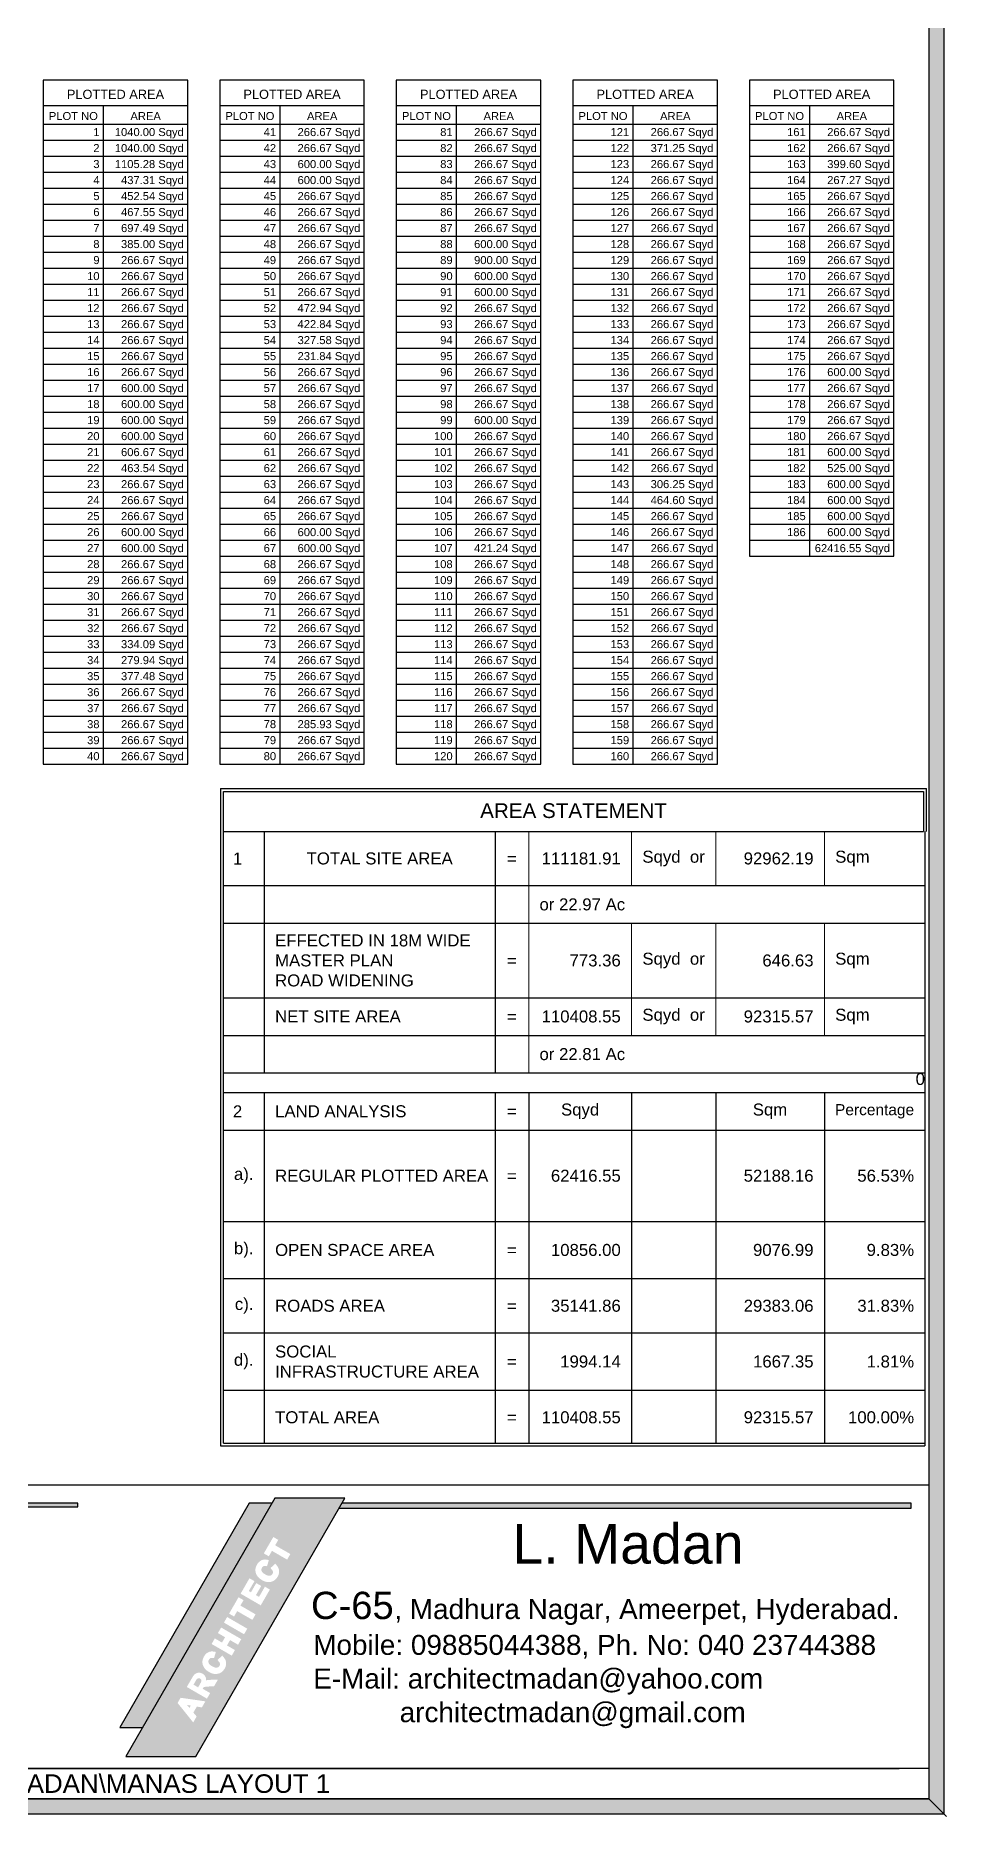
# Model space of a CAD drawing. Header units: inches. Extents: x 58735 to 82582, y -17057 to 2765.
# Drawn here: x 76887 to 82582, y -17057 to -5929 of the extents above; entities that cross this region are included whole.
import ezdxf

# ---------------------------------------------------------------- set-up
doc = ezdxf.new("R2010")
doc.units = ezdxf.units.IN
doc.header["$LTSCALE"] = 15
for name, color, linetype in [('A-Anno-Legn', 171, 'Continuous'), ('table', 7, 'Continuous'), ('Title', 252, 'Continuous')]:
    doc.layers.add(name, color=color, linetype=linetype)
doc.styles.add('Arial', font='arial.ttf')
doc.styles.get("Standard").update_dxf_attribs({"font": 'arial.ttf'})

msp = doc.modelspace()

# ---------------------------------------------------------------- hatches: boundary and pattern name
at = {"layer": 'Title'}
h = msp.add_hatch(color=254, dxfattribs=at)
h.dxf.hatch_style = 1
h.paths.add_polyline_path([(82567.72, -409.87), (82473.93, -316.12), (82470.96, -16946.15), (82567.72, -17042.93)])
h = msp.add_hatch(color=256, dxfattribs=at)
h.dxf.hatch_style = 1
h.paths.add_polyline_path([(77150.7, -15100.44), (75123.88, -15100.44), (75111.2, -15122.26), (77150.7, -15122.26)])
h = msp.add_hatch(color=254, dxfattribs=at)
h.dxf.hatch_style = 1
h.paths.add_polyline_path([(78364.66, -15100.44), (78222.11, -15100.44), (77413.03, -16501.81), (77555.58, -16501.81)])
h = msp.add_hatch(color=251, dxfattribs=at)
h.dxf.hatch_style = 1
h.paths.add_polyline_path([(78820.63, -15068.29), (78383.22, -15068.29), (77450.67, -16683.52), (77888.07, -16683.52)])
h.paths.add_polyline_path([(78404.36, -15328.83), (78384.88, -15362.78), (78479.85, -15417.37), (78459.69, -15452.23), (78364.76, -15397.38), (78345.28, -15431.33), (78314, -15413.45), (78373.44, -15310.91)], flags=16)
h.paths.add_polyline_path([(78385.76, -15477.79), (78399.67, -15494.3), (78406.2, -15506.74), (78409.7, -15519.47), (78409.7, -15533.19), (78406.28, -15546.85), (78400.44, -15559.75), (78391.86, -15571.4), (78381.93, -15580.71), (78370.07, -15587.58), (78358.75, -15591.35), (78346.01, -15592.9), (78332.72, -15591.98), (78319.33, -15588.32), (78305.95, -15582.38), (78302.7, -15580.43), (78290.16, -15572.26), (78279.88, -15562.89), (78271.61, -15552.48), (78265.78, -15541.12), (78264.1, -15536.08), (78261.34, -15522.88), (78261.96, -15509.37), (78265.35, -15495.84), (78271.16, -15483.29), (78279.73, -15471.05), (78290.07, -15461.65), (78301.78, -15455.18), (78307.39, -15453.07), (78320.64, -15451.18), (78335.48, -15452.73), (78345.37, -15455.69), (78334.03, -15493.37), (78317.06, -15491.86), (78313.21, -15492.74), (78305.07, -15498.24), (78302.35, -15502.32), (78298.71, -15512.11), (78299.62, -15521.91), (78299.78, -15522.49), (78303.92, -15529.85), (78311.95, -15537.63), (78321.66, -15544.02), (78334.64, -15550.51), (78344.99, -15553.4), (78352.26, -15553.18), (78361.21, -15549.69), (78368.27, -15542.4), (78368.31, -15542.34), (78371.55, -15532.37), (78371.18, -15527.57), (78367.57, -15518.98), (78355.6, -15505.02)], flags=16)
h.paths.add_polyline_path([(78320.8, -15621.38), (78351.74, -15639.32), (78294.85, -15737.93), (78168.95, -15665.16), (78224.43, -15568.79), (78255.71, -15586.66), (78220.04, -15648.25), (78233.66, -15656.18), (78266.79, -15598.83), (78297.73, -15616.77), (78264.61, -15674.09), (78284.02, -15685.18)], flags=16)
h.paths.add_polyline_path([(78187.18, -15705.27), (78167.67, -15739.28), (78262.34, -15794.13), (78242.53, -15828.7), (78147.55, -15774.11), (78128.07, -15807.79), (78096.81, -15789.93), (78155.93, -15687.41)], flags=16)
h.paths.add_polyline_path([(78210.58, -15883.8), (78190.42, -15918.65), (78064.52, -15845.87), (78084.67, -15811.02)], flags=16)
h.paths.add_polyline_path([(78172.98, -15949.24), (78152.82, -15984.1), (78102.97, -15955.13), (78083.6, -15988.52), (78133.38, -16017.44), (78113.62, -16052.34), (77987.72, -15979.56), (78007.48, -15944.67), (78052.62, -15970.58), (78071.78, -15937.21), (78026.93, -15911.31), (78047.08, -15876.46)], flags=16)
h.paths.add_polyline_path([(78054.43, -16051.87), (78068.3, -16068.77), (78074.83, -16080.9), (78078.33, -16093.95), (78078.33, -16107.65), (78074.89, -16121.4), (78068.79, -16133.92), (78060.57, -16145.79), (78050.56, -16155.17), (78038.64, -16162.08), (78027.38, -16165.52), (78014.65, -16167.38), (78001.35, -16166.14), (77987.97, -16162.8), (77974.77, -16156.63), (77971.51, -16155), (77958.76, -16146.41), (77948.52, -16137.07), (77940.25, -16126.65), (77934.45, -16115.36), (77932.75, -16110.6), (77929.97, -16097.34), (77930.6, -16083.53), (77933.98, -16070.31), (77939.79, -16057.46), (77948.37, -16045.52), (77958.66, -16035.85), (77970.58, -16029.26), (77976.21, -16027.5), (77989.28, -16025.64), (78003.79, -16027.15), (78014.18, -16029.23), (78002.64, -16067.95), (77985.77, -16066.08), (77981.97, -16067.11), (77973.64, -16072.74), (77970.95, -16076.57), (77967.34, -16086.29), (77968.24, -16096.23), (77968.36, -16096.58), (77972.56, -16104.29), (77980.58, -16111.82), (77990.3, -16118.47), (78003.22, -16124.67), (78013.73, -16127.6), (78020.99, -16127.6), (78029.79, -16124.17), (78036.88, -16116.63), (78036.95, -16116.52), (78040.19, -16106.55), (78039.82, -16101.75), (78036.22, -16093.2), (78024.2, -16079.58)], flags=16)
h.paths.add_polyline_path([(78027.39, -16201.78), (78003.19, -16243.1), (77965.42, -16245.56), (77949.53, -16246.93), (77942.96, -16247.87), (77936.8, -16250.85), (77931.03, -16258.76), (77978.63, -16286.16), (77958.47, -16321.02), (77832.58, -16248.25), (77863.86, -16193.83), (77872.5, -16180), (77880.23, -16170.49), (77884.04, -16166.68), (77897.01, -16160.19), (77906.53, -16158.43), (77921.16, -16160.38), (77931.16, -16165.05), (77943.11, -16174.41), (77949.99, -16186.3), (77951.16, -16188.65), (77952.82, -16202.22), (77951.94, -16207.3), (77957.36, -16205.7), (77968.44, -16204.2), (77984.21, -16203.34), (77984.83, -16203.34)], flags=16)
h.paths.add_polyline_path([(77915.34, -16195.36), (77922.58, -16202.6), (77923.69, -16212.07), (77920.91, -16219.03), (77913.11, -16233.51), (77903.37, -16250.5), (77874.41, -16233.79), (77884.71, -16215.97), (77889.44, -16207.61), (77894.73, -16199.26), (77904.2, -16193.13)], flags=0)
h.paths.add_polyline_path([(77948.77, -16337.95), (77926.96, -16375.7), (77895.21, -16370.69), (77873.48, -16408.19), (77894.09, -16432.42), (77872.53, -16469.62), (77774.88, -16348.02), (77793.71, -16315.53)], flags=16)
h.paths.add_polyline_path([(77857.3, -16364.44), (77849.12, -16378.76), (77833.79, -16360.48)], flags=0)
h = msp.add_hatch(color=256, dxfattribs=at)
h.dxf.hatch_style = 1
h.paths.add_polyline_path([(82365.05, -15100.44), (78802.06, -15100.44), (78784.57, -15130.74), (82365.05, -15130.74)])
h = msp.add_hatch(color=251, dxfattribs=at)
h.dxf.hatch_style = 1
h.paths.add_polyline_path([(77923.69, -16212.07), (77922.58, -16202.6), (77915.34, -16195.36), (77904.2, -16193.13), (77894.73, -16199.26), (77889.44, -16207.61), (77884.71, -16215.97), (77874.41, -16233.79), (77903.37, -16250.5), (77913.11, -16233.51), (77920.91, -16219.03)])
h.paths.add_polyline_path([(77857.3, -16364.44), (77833.79, -16360.48), (77849.12, -16378.76)])
h = msp.add_hatch(color=254, dxfattribs=at)
h.dxf.hatch_style = 1
h.paths.add_polyline_path([(82470.96, -16946.15), (82567.72, -17042.93), (58832.01, -17042.93), (58735.23, -16946.15)])

# ---------------------------------------------------------------- linework, layer by layer
for p, q in [((82473.93, 2764.81), (82470.96, -16946.15)), ((82567.72, -17042.93), (82567.72, 2671.06)), ((58735.23, -16946.15), (82470.96, -16946.15)), ((82470.96, -16946.15), (82567.72, -17042.93)), ((82470.96, -16946.15), (82567.72, -17042.93)), ((82567.72, -17042.93), (58832.01, -17042.93))]:
    msp.add_line(p, q)
at = {"color": 7}
msp.add_line((82581.58, -17056.79), (82567.72, -17042.93), dxfattribs=at)
at = {"layer": 'A-Anno-Legn', "color": 171, "linetype": 'Continuous', "lineweight": -3}
for p, q in [((76934.66, -6207.62), (76934.66, -10481.43)), ((77838.44, -6207.62), (76934.66, -6207.62)), ((77838.44, -10481.43), (77838.44, -6207.62)), ((78038.44, -6207.62), (78038.44, -10481.43)), ((78942.21, -6207.62), (78038.44, -6207.62)), ((78942.21, -10481.43), (78942.21, -6207.62)), ((79142.21, -6207.62), (79142.21, -10481.43)), ((80045.98, -6207.62), (79142.21, -6207.62)), ((80045.98, -10481.43), (80045.98, -6207.62)), ((80245.98, -6207.62), (80245.98, -10481.43)), ((81149.76, -6207.62), (80245.98, -6207.62)), ((81149.76, -10481.43), (81149.76, -6207.62)), ((81349.76, -6207.62), (81349.76, -9181.43)), ((82253.53, -6207.62), (81349.76, -6207.62)), ((82253.53, -9181.43), (82253.53, -6207.62)), ((76934.66, -6364.76), (77838.44, -6364.76)), ((77311.92, -10481.43), (77311.92, -6364.76)), ((78038.44, -6364.76), (78942.21, -6364.76)), ((78415.69, -10481.43), (78415.69, -6364.76)), ((79142.21, -6364.76), (80045.98, -6364.76)), ((79519.47, -10481.43), (79519.47, -6364.76)), ((80245.98, -6364.76), (81149.76, -6364.76)), ((80623.24, -10481.43), (80623.24, -6364.76)), ((81349.76, -6364.76), (82253.53, -6364.76)), ((81727.02, -9181.43), (81727.02, -6364.76)), ((76934.66, -6481.43), (77838.44, -6481.43)), ((78038.44, -6481.43), (78942.21, -6481.43)), ((79142.21, -6481.43), (80045.98, -6481.43)), ((80245.98, -6481.43), (81149.76, -6481.43)), ((81349.76, -6481.43), (82253.53, -6481.43)), ((76934.66, -6581.43), (77838.44, -6581.43)), ((78038.44, -6581.43), (78942.21, -6581.43)), ((79142.21, -6581.43), (80045.98, -6581.43)), ((80245.98, -6581.43), (81149.76, -6581.43)), ((81349.76, -6581.43), (82253.53, -6581.43)), ((76934.66, -6681.43), (77838.44, -6681.43)), ((76934.66, -6781.43), (77838.44, -6781.43)), ((78038.44, -6681.43), (78942.21, -6681.43)), ((78038.44, -6781.43), (78942.21, -6781.43)), ((79142.21, -6681.43), (80045.98, -6681.43)), ((79142.21, -6781.43), (80045.98, -6781.43)), ((80245.98, -6681.43), (81149.76, -6681.43)), ((80245.98, -6781.43), (81149.76, -6781.43)), ((81349.76, -6681.43), (82253.53, -6681.43)), ((81349.76, -6781.43), (82253.53, -6781.43)), ((76934.66, -6881.43), (77838.44, -6881.43)), ((78038.44, -6881.43), (78942.21, -6881.43)), ((79142.21, -6881.43), (80045.98, -6881.43)), ((80245.98, -6881.43), (81149.76, -6881.43)), ((81349.76, -6881.43), (82253.53, -6881.43)), ((76934.66, -6981.43), (77838.44, -6981.43)), ((78038.44, -6981.43), (78942.21, -6981.43)), ((79142.21, -6981.43), (80045.98, -6981.43)), ((80245.98, -6981.43), (81149.76, -6981.43)), ((81349.76, -6981.43), (82253.53, -6981.43)), ((76934.66, -7081.43), (77838.44, -7081.43)), ((78038.44, -7081.43), (78942.21, -7081.43)), ((79142.21, -7081.43), (80045.98, -7081.43)), ((80245.98, -7081.43), (81149.76, -7081.43)), ((81349.76, -7081.43), (82253.53, -7081.43)), ((76934.66, -7181.43), (77838.44, -7181.43)), ((78038.44, -7181.43), (78942.21, -7181.43)), ((79142.21, -7181.43), (80045.98, -7181.43)), ((80245.98, -7181.43), (81149.76, -7181.43)), ((81349.76, -7181.43), (82253.53, -7181.43)), ((76934.66, -7281.43), (77838.44, -7281.43)), ((78038.44, -7281.43), (78942.21, -7281.43)), ((79142.21, -7281.43), (80045.98, -7281.43)), ((80245.98, -7281.43), (81149.76, -7281.43)), ((81349.76, -7281.43), (82253.53, -7281.43)), ((76934.66, -7381.43), (77838.44, -7381.43)), ((78038.44, -7381.43), (78942.21, -7381.43)), ((79142.21, -7381.43), (80045.98, -7381.43)), ((80245.98, -7381.43), (81149.76, -7381.43)), ((81349.76, -7381.43), (82253.53, -7381.43)), ((76934.66, -7481.43), (77838.44, -7481.43)), ((78038.44, -7481.43), (78942.21, -7481.43)), ((79142.21, -7481.43), (80045.98, -7481.43)), ((80245.98, -7481.43), (81149.76, -7481.43)), ((81349.76, -7481.43), (82253.53, -7481.43)), ((76934.66, -7581.43), (77838.44, -7581.43)), ((78038.44, -7581.43), (78942.21, -7581.43)), ((79142.21, -7581.43), (80045.98, -7581.43)), ((80245.98, -7581.43), (81149.76, -7581.43)), ((81349.76, -7581.43), (82253.53, -7581.43)), ((76934.66, -7681.43), (77838.44, -7681.43)), ((76934.66, -7781.43), (77838.44, -7781.43)), ((78038.44, -7681.43), (78942.21, -7681.43)), ((78038.44, -7781.43), (78942.21, -7781.43)), ((79142.21, -7681.43), (80045.98, -7681.43)), ((79142.21, -7781.43), (80045.98, -7781.43)), ((80245.98, -7681.43), (81149.76, -7681.43)), ((80245.98, -7781.43), (81149.76, -7781.43)), ((81349.76, -7681.43), (82253.53, -7681.43)), ((81349.76, -7781.43), (82253.53, -7781.43)), ((76934.66, -7881.43), (77838.44, -7881.43)), ((78038.44, -7881.43), (78942.21, -7881.43)), ((79142.21, -7881.43), (80045.98, -7881.43)), ((80245.98, -7881.43), (81149.76, -7881.43)), ((81349.76, -7881.43), (82253.53, -7881.43)), ((76934.66, -7981.43), (77838.44, -7981.43)), ((78038.44, -7981.43), (78942.21, -7981.43)), ((79142.21, -7981.43), (80045.98, -7981.43)), ((80245.98, -7981.43), (81149.76, -7981.43)), ((81349.76, -7981.43), (82253.53, -7981.43)), ((76934.66, -8081.43), (77838.44, -8081.43)), ((78038.44, -8081.43), (78942.21, -8081.43)), ((79142.21, -8081.43), (80045.98, -8081.43)), ((80245.98, -8081.43), (81149.76, -8081.43)), ((81349.76, -8081.43), (82253.53, -8081.43)), ((76934.66, -8181.43), (77838.44, -8181.43)), ((78038.44, -8181.43), (78942.21, -8181.43)), ((79142.21, -8181.43), (80045.98, -8181.43)), ((80245.98, -8181.43), (81149.76, -8181.43)), ((81349.76, -8181.43), (82253.53, -8181.43)), ((76934.66, -8281.43), (77838.44, -8281.43)), ((78038.44, -8281.43), (78942.21, -8281.43)), ((79142.21, -8281.43), (80045.98, -8281.43)), ((80245.98, -8281.43), (81149.76, -8281.43)), ((81349.76, -8281.43), (82253.53, -8281.43)), ((76934.66, -8381.43), (77838.44, -8381.43)), ((78038.44, -8381.43), (78942.21, -8381.43)), ((79142.21, -8381.43), (80045.98, -8381.43)), ((80245.98, -8381.43), (81149.76, -8381.43)), ((81349.76, -8381.43), (82253.53, -8381.43)), ((76934.66, -8481.43), (77838.44, -8481.43)), ((78038.44, -8481.43), (78942.21, -8481.43)), ((79142.21, -8481.43), (80045.98, -8481.43)), ((80245.98, -8481.43), (81149.76, -8481.43)), ((81349.76, -8481.43), (82253.53, -8481.43)), ((76934.66, -8581.43), (77838.44, -8581.43)), ((78038.44, -8581.43), (78942.21, -8581.43)), ((79142.21, -8581.43), (80045.98, -8581.43)), ((80245.98, -8581.43), (81149.76, -8581.43)), ((81349.76, -8581.43), (82253.53, -8581.43)), ((76934.66, -8681.43), (77838.44, -8681.43)), ((76934.66, -8781.43), (77838.44, -8781.43)), ((78038.44, -8681.43), (78942.21, -8681.43)), ((78038.44, -8781.43), (78942.21, -8781.43)), ((79142.21, -8681.43), (80045.98, -8681.43)), ((79142.21, -8781.43), (80045.98, -8781.43)), ((80245.98, -8681.43), (81149.76, -8681.43)), ((80245.98, -8781.43), (81149.76, -8781.43)), ((81349.76, -8681.43), (82253.53, -8681.43)), ((81349.76, -8781.43), (82253.53, -8781.43)), ((76934.66, -8881.43), (77838.44, -8881.43)), ((78038.44, -8881.43), (78942.21, -8881.43)), ((79142.21, -8881.43), (80045.98, -8881.43)), ((80245.98, -8881.43), (81149.76, -8881.43)), ((81349.76, -8881.43), (82253.53, -8881.43)), ((76934.66, -8981.43), (77838.44, -8981.43)), ((78038.44, -8981.43), (78942.21, -8981.43)), ((79142.21, -8981.43), (80045.98, -8981.43)), ((80245.98, -8981.43), (81149.76, -8981.43)), ((81349.76, -8981.43), (82253.53, -8981.43)), ((76934.66, -9081.43), (77838.44, -9081.43)), ((78038.44, -9081.43), (78942.21, -9081.43)), ((79142.21, -9081.43), (80045.98, -9081.43)), ((80245.98, -9081.43), (81149.76, -9081.43)), ((81349.76, -9081.43), (82253.53, -9081.43)), ((76934.66, -9181.43), (77838.44, -9181.43)), ((78038.44, -9181.43), (78942.21, -9181.43)), ((79142.21, -9181.43), (80045.98, -9181.43)), ((80245.98, -9181.43), (81149.76, -9181.43)), ((81349.76, -9181.43), (82253.53, -9181.43)), ((76934.66, -9281.43), (77838.44, -9281.43)), ((78038.44, -9281.43), (78942.21, -9281.43)), ((79142.21, -9281.43), (80045.98, -9281.43)), ((80245.98, -9281.43), (81149.76, -9281.43)), ((76934.66, -9381.43), (77838.44, -9381.43)), ((78038.44, -9381.43), (78942.21, -9381.43)), ((79142.21, -9381.43), (80045.98, -9381.43)), ((80245.98, -9381.43), (81149.76, -9381.43)), ((76934.66, -9481.43), (77838.44, -9481.43)), ((78038.44, -9481.43), (78942.21, -9481.43)), ((79142.21, -9481.43), (80045.98, -9481.43)), ((80245.98, -9481.43), (81149.76, -9481.43)), ((76934.66, -9581.43), (77838.44, -9581.43)), ((76934.66, -9681.43), (77838.44, -9681.43)), ((78038.44, -9581.43), (78942.21, -9581.43)), ((78038.44, -9681.43), (78942.21, -9681.43)), ((79142.21, -9581.43), (80045.98, -9581.43)), ((79142.21, -9681.43), (80045.98, -9681.43)), ((80245.98, -9581.43), (81149.76, -9581.43)), ((80245.98, -9681.43), (81149.76, -9681.43)), ((76934.66, -9781.43), (77838.44, -9781.43)), ((78038.44, -9781.43), (78942.21, -9781.43)), ((79142.21, -9781.43), (80045.98, -9781.43)), ((80245.98, -9781.43), (81149.76, -9781.43)), ((76934.66, -9881.43), (77838.44, -9881.43)), ((78038.44, -9881.43), (78942.21, -9881.43)), ((79142.21, -9881.43), (80045.98, -9881.43)), ((80245.98, -9881.43), (81149.76, -9881.43)), ((76934.66, -9981.43), (77838.44, -9981.43)), ((78038.44, -9981.43), (78942.21, -9981.43)), ((79142.21, -9981.43), (80045.98, -9981.43)), ((80245.98, -9981.43), (81149.76, -9981.43)), ((76934.66, -10081.43), (77838.44, -10081.43)), ((78038.44, -10081.43), (78942.21, -10081.43)), ((79142.21, -10081.43), (80045.98, -10081.43)), ((80245.98, -10081.43), (81149.76, -10081.43)), ((76934.66, -10181.43), (77838.44, -10181.43)), ((78038.44, -10181.43), (78942.21, -10181.43)), ((79142.21, -10181.43), (80045.98, -10181.43)), ((80245.98, -10181.43), (81149.76, -10181.43)), ((76934.66, -10281.43), (77838.44, -10281.43)), ((78038.44, -10281.43), (78942.21, -10281.43)), ((79142.21, -10281.43), (80045.98, -10281.43)), ((80245.98, -10281.43), (81149.76, -10281.43)), ((76934.66, -10381.43), (77838.44, -10381.43)), ((78038.44, -10381.43), (78942.21, -10381.43)), ((79142.21, -10381.43), (80045.98, -10381.43)), ((80245.98, -10381.43), (81149.76, -10381.43)), ((76934.66, -10481.43), (77838.44, -10481.43)), ((78038.44, -10481.43), (78942.21, -10481.43)), ((79142.21, -10481.43), (80045.98, -10481.43)), ((80245.98, -10481.43), (81149.76, -10481.43))]:
    msp.add_line(p, q, dxfattribs=at)
at = {"layer": 'table', "lineweight": 30}
for p, q in [((78044.12, -10634.29), (82456.43, -10634.29)), ((78044.12, -10634.29), (78044.12, -14742.02)), ((78062.12, -10652.29), (82438.43, -10652.29)), ((78062.12, -10901.52), (78062.12, -10652.29)), ((82438.43, -10652.29), (82438.43, -10901.52)), ((82456.43, -10901.52), (82456.43, -10634.29)), ((78062.12, -11240.51), (78062.12, -10901.52)), ((78062.12, -11475.66), (78062.12, -11240.51)), ((78062.12, -11940.96), (78062.12, -11475.66)), ((78062.12, -12176.11), (78062.12, -11940.96)), ((78062.12, -12411.27), (78062.12, -12176.11)), ((78062.12, -12533.36), (78062.12, -12411.27)), ((78062.12, -12768.51), (78062.12, -12533.36)), ((78062.12, -13338.76), (78062.12, -12768.51)), ((78062.12, -13696.4), (78062.12, -13338.76)), ((78062.12, -14035.89), (78062.12, -13696.4)), ((78062.12, -14393.52), (78062.12, -14035.89)), ((78062.12, -14724.02), (78062.12, -14393.52)), ((78044.12, -14742.02), (82447.43, -14742.02)), ((78062.12, -14724.02), (82447.43, -14724.02))]:
    msp.add_line(p, q, dxfattribs=at)
at = {"layer": 'table'}
for p, q in [((78062.12, -10901.52), (82438.43, -10901.52)), ((78316.87, -10901.52), (78316.87, -12411.27)), ((79759.7, -10901.52), (79759.7, -12411.27)), ((78062.12, -11240.51), (79759.7, -11240.51)), ((79759.7, -11240.51), (82447.43, -11240.51)), ((78062.12, -11475.66), (79759.7, -11475.66)), ((79759.7, -11475.66), (82447.43, -11475.66)), ((78062.12, -11940.96), (79759.7, -11940.96)), ((79759.7, -11940.96), (82447.43, -11940.96)), ((78062.12, -12176.11), (82447.43, -12176.11)), ((78062.12, -12411.27), (82447.43, -12411.27)), ((78062.12, -12533.36), (82447.43, -12533.36)), ((78316.87, -12533.36), (78316.87, -14724.02)), ((79759.7, -12533.36), (79759.7, -14724.02)), ((79969.85, -12533.36), (79969.85, -12768.51)), ((80613.32, -12533.36), (80613.32, -12768.51)), ((81139.03, -12533.36), (81139.03, -12768.51)), ((81818.66, -12533.36), (81818.66, -12768.51)), ((78062.12, -12768.51), (79969.85, -12768.51)), ((79969.85, -12768.51), (82447.43, -12768.51)), ((79969.85, -12768.51), (79969.85, -14724.02)), ((80613.32, -12768.51), (80613.32, -14724.02)), ((81139.03, -12768.51), (81139.03, -14724.02)), ((81818.66, -12768.51), (81818.66, -14724.02)), ((78062.12, -13338.76), (79969.85, -13338.76)), ((79969.85, -13338.76), (82447.43, -13338.76)), ((78062.12, -13696.4), (79969.85, -13696.4)), ((79969.85, -13696.4), (81139.03, -13696.4)), ((81139.03, -13696.4), (81818.66, -13696.4)), ((81818.66, -13696.4), (82447.43, -13696.4)), ((78062.12, -14035.89), (79969.85, -14035.89)), ((79969.85, -14035.89), (82447.43, -14035.89)), ((78062.12, -14393.52), (79969.85, -14393.52)), ((79969.85, -14393.52), (82447.43, -14393.52))]:
    msp.add_line(p, q, dxfattribs=at)
at = {"layer": 'table', "color": 8, "lineweight": 0}
for p, q in [((79969.85, -10901.52), (79969.85, -12411.27)), ((80613.32, -10901.52), (80613.32, -11240.51)), ((81139.03, -10901.52), (81139.03, -11240.51)), ((81818.66, -10901.52), (81818.66, -11240.51)), ((80613.32, -11475.66), (80613.32, -12176.11)), ((81139.03, -11475.66), (81139.03, -12176.11)), ((81818.66, -11475.66), (81818.66, -12176.11))]:
    msp.add_line(p, q, dxfattribs=at)
at = {"layer": 'table', "color": 5}
msp.add_line((82447.43, -10901.52), (82447.43, -14742.02), dxfattribs=at)
at = {"layer": 'Title', "color": 7, "lineweight": 30}
for p, q in [((82473.93, 2764.81), (82470.96, -16946.15)), ((58735.23, -14985.8), (82471.15, -14985.8)), ((82471.15, -14985.8), (82471.15, -16757.65)), ((58735.23, -16757.65), (82285.89, -16757.65)), ((82471.15, -16757.65), (58735.23, -16757.65)), ((82470.96, -16946.15), (58735.23, -16946.15))]:
    msp.add_line(p, q, dxfattribs=at)
at = {"layer": 'Title'}
for p, q in [((75111.2, -15122.26), (77150.7, -15122.26)), ((77150.7, -15100.44), (75123.88, -15100.44)), ((77150.7, -15122.26), (77150.7, -15100.44)), ((78784.57, -15130.74), (82361.67, -15130.74)), ((82361.67, -15100.44), (78802.06, -15100.44)), ((82361.67, -15130.74), (82361.67, -15100.44))]:
    msp.add_line(p, q, dxfattribs=at)
at = {"layer": 'Title', "color": 253}
for p, q in [((78222.11, -15100.44), (77413.03, -16501.81)), ((78364.66, -15100.44), (78222.11, -15100.44)), ((77413.03, -16501.81), (77555.58, -16501.81))]:
    msp.add_line(p, q, dxfattribs=at)
at = {"layer": 'Title', "color": 250}
for p, q in [((78383.22, -15068.29), (77450.67, -16683.52)), ((77888.07, -16683.52), (78820.63, -15068.29)), ((78820.63, -15068.29), (78383.22, -15068.29)), ((77450.67, -16683.52), (77888.07, -16683.52))]:
    msp.add_line(p, q, dxfattribs=at)
at = {"layer": 'Title', "color": 254, "lineweight": 30}
msp.add_line((82470.96, -16946.15), (82567.72, -17042.93), dxfattribs=at)
at = {"layer": 'Title'}
msp.add_lwpolyline([(58735.23, -14985.8), (82474.22, -14985.8), (82474.22, 2764.53), (58735.23, 2764.53)], close=True, dxfattribs=at)

# ---------------------------------------------------------------- texts
at = {"layer": 'A-Anno-Legn', "color": 162, "linetype": 'Continuous', "lineweight": -3, "char_height": 57.1429, "width": 803.7744, "attachment_point": 5, "style": 'Arial'}
for insert in [(77386.55, -6295.71), (78490.32, -6295.71), (79594.1, -6295.71), (80697.87, -6295.71), (81801.65, -6295.71)]:
    msp.add_mtext('PLOTTED AREA', dxfattribs=dict(at, insert=insert))
at = {"layer": 'A-Anno-Legn', "color": 160, "linetype": 'Continuous', "lineweight": -3, "char_height": 50, "attachment_point": 5, "style": 'Arial'}
for s, insert, width in [('PLOT NO', (77123.29, -6431.43), 310.59), ('AREA', (77575.18, -6431.43), 459.8511), ('PLOT NO', (78227.06, -6431.43), 310.59), ('AREA', (78678.95, -6431.43), 459.8511), ('PLOT NO', (79330.84, -6431.43), 310.59), ('AREA', (79782.73, -6431.43), 459.8511), ('PLOT NO', (80434.61, -6431.43), 310.59), ('AREA', (80886.5, -6431.43), 459.8511), ('PLOT NO', (81538.39, -6431.43), 310.59), ('AREA', (81990.27, -6431.43), 459.8511)]:
    msp.add_mtext(s, dxfattribs=dict(at, insert=insert, width=width))
at = {"layer": 'A-Anno-Legn', "color": 171, "linetype": 'Continuous', "lineweight": -3, "char_height": 50, "attachment_point": 3, "style": 'Arial'}
for s, insert, width in [('1', (77286.92, -6506.43), 327.2567), ('1040.00 Sqyd', (77813.44, -6506.43), 476.5177), ('41', (78390.69, -6506.43), 327.2567), ('266.67 Sqyd', (78917.21, -6506.43), 476.5177), ('81', (79494.47, -6506.43), 327.2567), ('266.67 Sqyd', (80020.98, -6506.43), 476.5177), ('121', (80598.24, -6506.43), 327.2567), ('266.67 Sqyd', (81124.76, -6506.43), 476.5177), ('161', (81702.02, -6506.43), 327.2567), ('266.67 Sqyd', (82228.53, -6506.43), 476.5177), ('2', (77286.92, -6606.43), 327.2567), ('1040.00 Sqyd', (77813.44, -6606.43), 476.5177), ('42', (78390.69, -6606.43), 327.2567), ('266.67 Sqyd', (78917.21, -6606.43), 476.5177), ('82', (79494.47, -6606.43), 327.2567), ('266.67 Sqyd', (80020.98, -6606.43), 476.5177), ('122', (80598.24, -6606.43), 327.2567), ('371.25 Sqyd', (81124.76, -6606.43), 476.5177), ('162', (81702.02, -6606.43), 327.2567), ('266.67 Sqyd', (82228.53, -6606.43), 476.5177), ('3', (77286.92, -6706.43), 327.2567), ('1105.28 Sqyd', (77813.44, -6706.43), 476.5177), ('43', (78390.69, -6706.43), 327.2567), ('600.00 Sqyd', (78917.21, -6706.43), 476.5177), ('83', (79494.47, -6706.43), 327.2567), ('266.67 Sqyd', (80020.98, -6706.43), 476.5177), ('123', (80598.24, -6706.43), 327.2567), ('266.67 Sqyd', (81124.76, -6706.43), 476.5177), ('163', (81702.02, -6706.43), 327.2567), ('399.60 Sqyd', (82228.53, -6706.43), 476.5177), ('4', (77286.92, -6806.43), 327.2567), ('437.31 Sqyd', (77813.44, -6806.43), 476.5177), ('44', (78390.69, -6806.43), 327.2567), ('600.00 Sqyd', (78917.21, -6806.43), 476.5177), ('84', (79494.47, -6806.43), 327.2567), ('266.67 Sqyd', (80020.98, -6806.43), 476.5177), ('124', (80598.24, -6806.43), 327.2567), ('266.67 Sqyd', (81124.76, -6806.43), 476.5177), ('164', (81702.02, -6806.43), 327.2567), ('267.27 Sqyd', (82228.53, -6806.43), 476.5177), ('5', (77286.92, -6906.43), 327.2567), ('6', (77286.92, -7006.43), 327.2567), ('452.54 Sqyd', (77813.44, -6906.43), 476.5177), ('467.55 Sqyd', (77813.44, -7006.43), 476.5177), ('45', (78390.69, -6906.43), 327.2567), ('46', (78390.69, -7006.43), 327.2567), ('266.67 Sqyd', (78917.21, -6906.43), 476.5177), ('266.67 Sqyd', (78917.21, -7006.43), 476.5177), ('85', (79494.47, -6906.43), 327.2567), ('86', (79494.47, -7006.43), 327.2567), ('266.67 Sqyd', (80020.98, -6906.43), 476.5177), ('266.67 Sqyd', (80020.98, -7006.43), 476.5177), ('125', (80598.24, -6906.43), 327.2567), ('126', (80598.24, -7006.43), 327.2567), ('266.67 Sqyd', (81124.76, -6906.43), 476.5177), ('266.67 Sqyd', (81124.76, -7006.43), 476.5177), ('165', (81702.02, -6906.43), 327.2567), ('166', (81702.02, -7006.43), 327.2567), ('266.67 Sqyd', (82228.53, -6906.43), 476.5177), ('266.67 Sqyd', (82228.53, -7006.43), 476.5177), ('7', (77286.92, -7106.43), 327.2567), ('697.49 Sqyd', (77813.44, -7106.43), 476.5177), ('47', (78390.69, -7106.43), 327.2567), ('266.67 Sqyd', (78917.21, -7106.43), 476.5177), ('87', (79494.47, -7106.43), 327.2567), ('266.67 Sqyd', (80020.98, -7106.43), 476.5177), ('127', (80598.24, -7106.43), 327.2567), ('266.67 Sqyd', (81124.76, -7106.43), 476.5177), ('167', (81702.02, -7106.43), 327.2567), ('266.67 Sqyd', (82228.53, -7106.43), 476.5177), ('8', (77286.92, -7206.43), 327.2567), ('385.00 Sqyd', (77813.44, -7206.43), 476.5177), ('48', (78390.69, -7206.43), 327.2567), ('266.67 Sqyd', (78917.21, -7206.43), 476.5177), ('88', (79494.47, -7206.43), 327.2567), ('600.00 Sqyd', (80020.98, -7206.43), 476.5177), ('128', (80598.24, -7206.43), 327.2567), ('266.67 Sqyd', (81124.76, -7206.43), 476.5177), ('168', (81702.02, -7206.43), 327.2567), ('266.67 Sqyd', (82228.53, -7206.43), 476.5177), ('9', (77286.92, -7306.43), 327.2567), ('266.67 Sqyd', (77813.44, -7306.43), 476.5177), ('49', (78390.69, -7306.43), 327.2567), ('266.67 Sqyd', (78917.21, -7306.43), 476.5177), ('89', (79494.47, -7306.43), 327.2567), ('900.00 Sqyd', (80020.98, -7306.43), 476.5177), ('129', (80598.24, -7306.43), 327.2567), ('266.67 Sqyd', (81124.76, -7306.43), 476.5177), ('169', (81702.02, -7306.43), 327.2567), ('266.67 Sqyd', (82228.53, -7306.43), 476.5177), ('10', (77286.92, -7406.43), 327.2567), ('266.67 Sqyd', (77813.44, -7406.43), 476.5177), ('50', (78390.69, -7406.43), 327.2567), ('266.67 Sqyd', (78917.21, -7406.43), 476.5177), ('90', (79494.47, -7406.43), 327.2567), ('600.00 Sqyd', (80020.98, -7406.43), 476.5177), ('130', (80598.24, -7406.43), 327.2567), ('266.67 Sqyd', (81124.76, -7406.43), 476.5177), ('170', (81702.02, -7406.43), 327.2567), ('266.67 Sqyd', (82228.53, -7406.43), 476.5177), ('11', (77286.92, -7506.43), 327.2567), ('266.67 Sqyd', (77813.44, -7506.43), 476.5177), ('51', (78390.69, -7506.43), 327.2567), ('266.67 Sqyd', (78917.21, -7506.43), 476.5177), ('91', (79494.47, -7506.43), 327.2567), ('600.00 Sqyd', (80020.98, -7506.43), 476.5177), ('131', (80598.24, -7506.43), 327.2567), ('266.67 Sqyd', (81124.76, -7506.43), 476.5177), ('171', (81702.02, -7506.43), 327.2567), ('266.67 Sqyd', (82228.53, -7506.43), 476.5177), ('12', (77286.92, -7606.43), 327.2567), ('266.67 Sqyd', (77813.44, -7606.43), 476.5177), ('52', (78390.69, -7606.43), 327.2567), ('472.94 Sqyd', (78917.21, -7606.43), 476.5177), ('92', (79494.47, -7606.43), 327.2567), ('266.67 Sqyd', (80020.98, -7606.43), 476.5177), ('132', (80598.24, -7606.43), 327.2567), ('266.67 Sqyd', (81124.76, -7606.43), 476.5177), ('172', (81702.02, -7606.43), 327.2567), ('266.67 Sqyd', (82228.53, -7606.43), 476.5177), ('13', (77286.92, -7706.43), 327.2567), ('266.67 Sqyd', (77813.44, -7706.43), 476.5177), ('53', (78390.69, -7706.43), 327.2567), ('422.84 Sqyd', (78917.21, -7706.43), 476.5177), ('93', (79494.47, -7706.43), 327.2567), ('266.67 Sqyd', (80020.98, -7706.43), 476.5177), ('133', (80598.24, -7706.43), 327.2567), ('266.67 Sqyd', (81124.76, -7706.43), 476.5177), ('173', (81702.02, -7706.43), 327.2567), ('266.67 Sqyd', (82228.53, -7706.43), 476.5177), ('14', (77286.92, -7806.43), 327.2567), ('266.67 Sqyd', (77813.44, -7806.43), 476.5177), ('54', (78390.69, -7806.43), 327.2567), ('327.58 Sqyd', (78917.21, -7806.43), 476.5177), ('94', (79494.47, -7806.43), 327.2567), ('266.67 Sqyd', (80020.98, -7806.43), 476.5177), ('134', (80598.24, -7806.43), 327.2567), ('266.67 Sqyd', (81124.76, -7806.43), 476.5177), ('174', (81702.02, -7806.43), 327.2567), ('266.67 Sqyd', (82228.53, -7806.43), 476.5177), ('15', (77286.92, -7906.43), 327.2567), ('16', (77286.92, -8006.43), 327.2567), ('266.67 Sqyd', (77813.44, -7906.43), 476.5177), ('266.67 Sqyd', (77813.44, -8006.43), 476.5177), ('55', (78390.69, -7906.43), 327.2567), ('56', (78390.69, -8006.43), 327.2567), ('231.84 Sqyd', (78917.21, -7906.43), 476.5177), ('266.67 Sqyd', (78917.21, -8006.43), 476.5177), ('95', (79494.47, -7906.43), 327.2567), ('96', (79494.47, -8006.43), 327.2567), ('266.67 Sqyd', (80020.98, -7906.43), 476.5177), ('266.67 Sqyd', (80020.98, -8006.43), 476.5177), ('135', (80598.24, -7906.43), 327.2567), ('136', (80598.24, -8006.43), 327.2567), ('266.67 Sqyd', (81124.76, -7906.43), 476.5177), ('266.67 Sqyd', (81124.76, -8006.43), 476.5177), ('175', (81702.02, -7906.43), 327.2567), ('176', (81702.02, -8006.43), 327.2567), ('266.67 Sqyd', (82228.53, -7906.43), 476.5177), ('600.00 Sqyd', (82228.53, -8006.43), 476.5177), ('17', (77286.92, -8106.43), 327.2567), ('600.00 Sqyd', (77813.44, -8106.43), 476.5177), ('57', (78390.69, -8106.43), 327.2567), ('266.67 Sqyd', (78917.21, -8106.43), 476.5177), ('97', (79494.47, -8106.43), 327.2567), ('266.67 Sqyd', (80020.98, -8106.43), 476.5177), ('137', (80598.24, -8106.43), 327.2567), ('266.67 Sqyd', (81124.76, -8106.43), 476.5177), ('177', (81702.02, -8106.43), 327.2567), ('266.67 Sqyd', (82228.53, -8106.43), 476.5177), ('18', (77286.92, -8206.43), 327.2567), ('600.00 Sqyd', (77813.44, -8206.43), 476.5177), ('58', (78390.69, -8206.43), 327.2567), ('266.67 Sqyd', (78917.21, -8206.43), 476.5177), ('98', (79494.47, -8206.43), 327.2567), ('266.67 Sqyd', (80020.98, -8206.43), 476.5177), ('138', (80598.24, -8206.43), 327.2567), ('266.67 Sqyd', (81124.76, -8206.43), 476.5177), ('178', (81702.02, -8206.43), 327.2567), ('266.67 Sqyd', (82228.53, -8206.43), 476.5177), ('19', (77286.92, -8306.43), 327.2567), ('600.00 Sqyd', (77813.44, -8306.43), 476.5177), ('59', (78390.69, -8306.43), 327.2567), ('266.67 Sqyd', (78917.21, -8306.43), 476.5177), ('99', (79494.47, -8306.43), 327.2567), ('600.00 Sqyd', (80020.98, -8306.43), 476.5177), ('139', (80598.24, -8306.43), 327.2567), ('266.67 Sqyd', (81124.76, -8306.43), 476.5177), ('179', (81702.02, -8306.43), 327.2567), ('266.67 Sqyd', (82228.53, -8306.43), 476.5177), ('20', (77286.92, -8406.43), 327.2567), ('600.00 Sqyd', (77813.44, -8406.43), 476.5177), ('60', (78390.69, -8406.43), 327.2567), ('266.67 Sqyd', (78917.21, -8406.43), 476.5177), ('100', (79494.47, -8406.43), 327.2567), ('266.67 Sqyd', (80020.98, -8406.43), 476.5177), ('140', (80598.24, -8406.43), 327.2567), ('266.67 Sqyd', (81124.76, -8406.43), 476.5177), ('180', (81702.02, -8406.43), 327.2567), ('266.67 Sqyd', (82228.53, -8406.43), 476.5177), ('21', (77286.92, -8506.43), 327.2567), ('606.67 Sqyd', (77813.44, -8506.43), 476.5177), ('61', (78390.69, -8506.43), 327.2567), ('266.67 Sqyd', (78917.21, -8506.43), 476.5177), ('101', (79494.47, -8506.43), 327.2567), ('266.67 Sqyd', (80020.98, -8506.43), 476.5177), ('141', (80598.24, -8506.43), 327.2567), ('266.67 Sqyd', (81124.76, -8506.43), 476.5177), ('181', (81702.02, -8506.43), 327.2567), ('600.00 Sqyd', (82228.53, -8506.43), 476.5177), ('22', (77286.92, -8606.43), 327.2567), ('463.54 Sqyd', (77813.44, -8606.43), 476.5177), ('62', (78390.69, -8606.43), 327.2567), ('266.67 Sqyd', (78917.21, -8606.43), 476.5177), ('102', (79494.47, -8606.43), 327.2567), ('266.67 Sqyd', (80020.98, -8606.43), 476.5177), ('142', (80598.24, -8606.43), 327.2567), ('266.67 Sqyd', (81124.76, -8606.43), 476.5177), ('182', (81702.02, -8606.43), 327.2567), ('525.00 Sqyd', (82228.53, -8606.43), 476.5177), ('23', (77286.92, -8706.43), 327.2567), ('266.67 Sqyd', (77813.44, -8706.43), 476.5177), ('63', (78390.69, -8706.43), 327.2567), ('266.67 Sqyd', (78917.21, -8706.43), 476.5177), ('103', (79494.47, -8706.43), 327.2567), ('266.67 Sqyd', (80020.98, -8706.43), 476.5177), ('143', (80598.24, -8706.43), 327.2567), ('306.25 Sqyd', (81124.76, -8706.43), 476.5177), ('183', (81702.02, -8706.43), 327.2567), ('600.00 Sqyd', (82228.53, -8706.43), 476.5177), ('24', (77286.92, -8806.43), 327.2567), ('266.67 Sqyd', (77813.44, -8806.43), 476.5177), ('64', (78390.69, -8806.43), 327.2567), ('266.67 Sqyd', (78917.21, -8806.43), 476.5177), ('104', (79494.47, -8806.43), 327.2567), ('266.67 Sqyd', (80020.98, -8806.43), 476.5177), ('144', (80598.24, -8806.43), 327.2567), ('464.60 Sqyd', (81124.76, -8806.43), 476.5177), ('184', (81702.02, -8806.43), 327.2567), ('600.00 Sqyd', (82228.53, -8806.43), 476.5177), ('25', (77286.92, -8906.43), 327.2567), ('26', (77286.92, -9006.43), 327.2567), ('266.67 Sqyd', (77813.44, -8906.43), 476.5177), ('600.00 Sqyd', (77813.44, -9006.43), 476.5177), ('65', (78390.69, -8906.43), 327.2567), ('66', (78390.69, -9006.43), 327.2567), ('266.67 Sqyd', (78917.21, -8906.43), 476.5177), ('600.00 Sqyd', (78917.21, -9006.43), 476.5177), ('105', (79494.47, -8906.43), 327.2567), ('106', (79494.47, -9006.43), 327.2567), ('266.67 Sqyd', (80020.98, -8906.43), 476.5177), ('266.67 Sqyd', (80020.98, -9006.43), 476.5177), ('145', (80598.24, -8906.43), 327.2567), ('146', (80598.24, -9006.43), 327.2567), ('266.67 Sqyd', (81124.76, -8906.43), 476.5177), ('266.67 Sqyd', (81124.76, -9006.43), 476.5177), ('185', (81702.02, -8906.43), 327.2567), ('186', (81702.02, -9006.43), 327.2567), ('600.00 Sqyd', (82228.53, -8906.43), 476.5177), ('600.00 Sqyd', (82228.53, -9006.43), 476.5177), ('27', (77286.92, -9106.43), 327.2567), ('600.00 Sqyd', (77813.44, -9106.43), 476.5177), ('67', (78390.69, -9106.43), 327.2567), ('600.00 Sqyd', (78917.21, -9106.43), 476.5177), ('107', (79494.47, -9106.43), 327.2567), ('421.24 Sqyd', (80020.98, -9106.43), 476.5177), ('147', (80598.24, -9106.43), 327.2567), ('266.67 Sqyd', (81124.76, -9106.43), 476.5177), ('62416.55 Sqyd', (82228.53, -9106.43), 476.5177), ('28', (77286.92, -9206.43), 327.2567), ('266.67 Sqyd', (77813.44, -9206.43), 476.5177), ('68', (78390.69, -9206.43), 327.2567), ('266.67 Sqyd', (78917.21, -9206.43), 476.5177), ('108', (79494.47, -9206.43), 327.2567), ('266.67 Sqyd', (80020.98, -9206.43), 476.5177), ('148', (80598.24, -9206.43), 327.2567), ('266.67 Sqyd', (81124.76, -9206.43), 476.5177), ('29', (77286.92, -9306.43), 327.2567), ('266.67 Sqyd', (77813.44, -9306.43), 476.5177), ('69', (78390.69, -9306.43), 327.2567), ('266.67 Sqyd', (78917.21, -9306.43), 476.5177), ('109', (79494.47, -9306.43), 327.2567), ('266.67 Sqyd', (80020.98, -9306.43), 476.5177), ('149', (80598.24, -9306.43), 327.2567), ('266.67 Sqyd', (81124.76, -9306.43), 476.5177), ('30', (77286.92, -9406.43), 327.2567), ('266.67 Sqyd', (77813.44, -9406.43), 476.5177), ('70', (78390.69, -9406.43), 327.2567), ('266.67 Sqyd', (78917.21, -9406.43), 476.5177), ('110', (79494.47, -9406.43), 327.2567), ('266.67 Sqyd', (80020.98, -9406.43), 476.5177), ('150', (80598.24, -9406.43), 327.2567), ('266.67 Sqyd', (81124.76, -9406.43), 476.5177), ('31', (77286.92, -9506.43), 327.2567), ('266.67 Sqyd', (77813.44, -9506.43), 476.5177), ('71', (78390.69, -9506.43), 327.2567), ('266.67 Sqyd', (78917.21, -9506.43), 476.5177), ('111', (79494.47, -9506.43), 327.2567), ('266.67 Sqyd', (80020.98, -9506.43), 476.5177), ('151', (80598.24, -9506.43), 327.2567), ('266.67 Sqyd', (81124.76, -9506.43), 476.5177), ('32', (77286.92, -9606.43), 327.2567), ('266.67 Sqyd', (77813.44, -9606.43), 476.5177), ('72', (78390.69, -9606.43), 327.2567), ('266.67 Sqyd', (78917.21, -9606.43), 476.5177), ('112', (79494.47, -9606.43), 327.2567), ('266.67 Sqyd', (80020.98, -9606.43), 476.5177), ('152', (80598.24, -9606.43), 327.2567), ('266.67 Sqyd', (81124.76, -9606.43), 476.5177), ('33', (77286.92, -9706.43), 327.2567), ('334.09 Sqyd', (77813.44, -9706.43), 476.5177), ('73', (78390.69, -9706.43), 327.2567), ('266.67 Sqyd', (78917.21, -9706.43), 476.5177), ('113', (79494.47, -9706.43), 327.2567), ('266.67 Sqyd', (80020.98, -9706.43), 476.5177), ('153', (80598.24, -9706.43), 327.2567), ('266.67 Sqyd', (81124.76, -9706.43), 476.5177), ('34', (77286.92, -9806.43), 327.2567), ('377.48 Sqyd', (77813.44, -9906.43), 476.5177), ('279.94 Sqyd', (77813.44, -9806.43), 476.5177), ('74', (78390.69, -9806.43), 327.2567), ('266.67 Sqyd', (78917.21, -9806.43), 476.5177), ('266.67 Sqyd', (78917.21, -9906.43), 476.5177), ('114', (79494.47, -9806.43), 327.2567), ('266.67 Sqyd', (80020.98, -9806.43), 476.5177), ('266.67 Sqyd', (80020.98, -9906.43), 476.5177), ('154', (80598.24, -9806.43), 327.2567), ('266.67 Sqyd', (81124.76, -9806.43), 476.5177), ('266.67 Sqyd', (81124.76, -9906.43), 476.5177), ('35', (77286.92, -9906.43), 327.2567), ('36', (77286.92, -10006.43), 327.2567), ('266.67 Sqyd', (77813.44, -10006.43), 476.5177), ('75', (78390.69, -9906.43), 327.2567), ('76', (78390.69, -10006.43), 327.2567), ('266.67 Sqyd', (78917.21, -10006.43), 476.5177), ('115', (79494.47, -9906.43), 327.2567), ('116', (79494.47, -10006.43), 327.2567), ('266.67 Sqyd', (80020.98, -10006.43), 476.5177), ('155', (80598.24, -9906.43), 327.2567), ('156', (80598.24, -10006.43), 327.2567), ('266.67 Sqyd', (81124.76, -10006.43), 476.5177), ('37', (77286.92, -10106.43), 327.2567), ('266.67 Sqyd', (77813.44, -10106.43), 476.5177), ('77', (78390.69, -10106.43), 327.2567), ('266.67 Sqyd', (78917.21, -10106.43), 476.5177), ('117', (79494.47, -10106.43), 327.2567), ('266.67 Sqyd', (80020.98, -10106.43), 476.5177), ('157', (80598.24, -10106.43), 327.2567), ('266.67 Sqyd', (81124.76, -10106.43), 476.5177), ('38', (77286.92, -10206.43), 327.2567), ('266.67 Sqyd', (77813.44, -10206.43), 476.5177), ('78', (78390.69, -10206.43), 327.2567), ('285.93 Sqyd', (78917.21, -10206.43), 476.5177), ('118', (79494.47, -10206.43), 327.2567), ('266.67 Sqyd', (80020.98, -10206.43), 476.5177), ('158', (80598.24, -10206.43), 327.2567), ('266.67 Sqyd', (81124.76, -10206.43), 476.5177), ('39', (77286.92, -10306.43), 327.2567), ('266.67 Sqyd', (77813.44, -10306.43), 476.5177), ('79', (78390.69, -10306.43), 327.2567), ('266.67 Sqyd', (78917.21, -10306.43), 476.5177), ('119', (79494.47, -10306.43), 327.2567), ('266.67 Sqyd', (80020.98, -10306.43), 476.5177), ('159', (80598.24, -10306.43), 327.2567), ('266.67 Sqyd', (81124.76, -10306.43), 476.5177), ('40', (77286.92, -10406.43), 327.2567), ('266.67 Sqyd', (77813.44, -10406.43), 476.5177), ('80', (78390.69, -10406.43), 327.2567), ('266.67 Sqyd', (78917.21, -10406.43), 476.5177), ('120', (79494.47, -10406.43), 327.2567), ('266.67 Sqyd', (80020.98, -10406.43), 476.5177), ('160', (80598.24, -10406.43), 327.2567), ('266.67 Sqyd', (81124.76, -10406.43), 476.5177)]:
    msp.add_mtext(s, dxfattribs=dict(at, insert=insert, width=width))
at = {"layer": 'table'}
for s, insert, char_height, width, attachment_point in [('AREA STATEMENT', (80250.27, -10772.41), 92.2972, 4259.1445, 5), ('1', (78120.7, -11071.01), 74.99, 128.5848, 4), ('TOTAL SITE AREA ', (79038.28, -11071.01), 74.9915, 1307.658, 5), ('=', (79864.78, -11071.01), 74.99, 74.9915, 5), ('111181.91', (80545.74, -11071.01), 74.991, 508.2972, 6), ('Sqyd  or', (80680.9, -11071.01), 74.991, 390.544, 4), ('92962.19', (81751.08, -11071.01), 74.991, 544.4611, 6), ('Sqm', (81886.24, -11071.01), 74.991, 493.604, 4), ('{\\C256;or 22.97 Ac}', (80037.44, -11358.08), 74.9915, 2342.4082, 4), ('{\\C256;EFFECTED IN 18M WIDE MASTER PLAN          ROAD WIDENING}', (78384.45, -11708.31), 74.9915, 1307.658, 4), ('773.36', (80545.74, -11708.31), 74.991, 508.2972, 6), ('Sqyd  or', (80680.9, -11708.31), 74.991, 390.544, 4), ('646.63', (81751.08, -11708.31), 74.991, 544.4611, 6), ('Sqm', (81886.24, -11708.31), 74.991, 493.604, 4), ('=', (79864.78, -11708.31), 74.99, 74.9915, 5), ('Sqyd  or', (80680.9, -12058.54), 74.991, 390.544, 4), ('Sqm', (81886.24, -12058.54), 74.991, 493.604, 4), ('NET SITE AREA', (78384.45, -12058.54), 74.9915, 1307.658, 4), ('=', (79864.78, -12058.54), 74.99, 74.9915, 5), ('110408.55', (80545.74, -12058.54), 74.991, 508.2972, 6), ('92315.57', (81751.08, -12058.54), 74.991, 544.4611, 6), ('{\\C256;or 22.81 Ac}', (80037.44, -12293.69), 74.9915, 2342.4082, 4), ('0', (82447.43, -12411.27), 74.99, 4394.3118, 3), ('2', (78120.7, -12650.93), 74.99, 128.5848, 4), ('LAND ANALYSIS', (78384.45, -12650.93), 74.9915, 1307.658, 4), ('=', (79864.78, -12650.93), 74.99, 74.9915, 5), ('Sqyd', (80291.59, -12650.93), 74.991, 508.2972, 5), ('Sqm', (81478.84, -12650.93), 74.991, 544.4611, 5), ('Percentage', (82379.85, -12650.93), 69.223, 493.604, 6), ('a).', (78249.29, -13053.64), 74.991, 128.5848, 6), ('REGULAR PLOTTED AREA', (78384.45, -13053.64), 74.9915, 1307.658, 4), ('62416.55', (80545.74, -13053.64), 74.991, 508.2972, 6), ('52188.16', (81751.08, -13053.64), 74.991, 544.4611, 6), ('56.53%', (82379.85, -13053.64), 74.991, 493.604, 6), ('=', (79864.78, -13053.64), 74.99, 74.9915, 5), ('b).', (78249.29, -13517.58), 74.991, 128.5848, 6), ('OPEN SPACE AREA', (78384.45, -13517.58), 74.9915, 1307.658, 4), ('=', (79864.78, -13517.58), 74.99, 74.9915, 5), ('10856.00', (80545.74, -13517.58), 74.991, 508.2972, 6), ('9076.99', (81751.08, -13517.58), 74.991, 544.4611, 6), ('9.83%', (82379.85, -13517.58), 74.991, 493.604, 6), ('c).', (78249.29, -13866.14), 74.991, 128.5848, 6), ('ROADS AREA', (78384.45, -13866.14), 74.991, 1307.658, 4), ('=', (79864.78, -13866.14), 74.99, 74.9915, 5), ('35141.86', (80545.74, -13866.14), 74.991, 508.2972, 6), ('29383.06', (81751.08, -13866.14), 74.991, 544.4611, 6), ('31.83%', (82379.85, -13866.14), 74.991, 493.604, 6), ('SOCIAL INFRASTRUCTURE AREA', (78384.45, -14214.71), 74.9915, 1307.658, 4), ('d).', (78249.29, -14214.71), 74.991, 128.5848, 6), ('=', (79864.78, -14214.71), 74.99, 74.9915, 5), ('1994.14', (80545.74, -14214.71), 74.991, 508.2972, 6), ('1667.35', (81751.08, -14214.71), 74.991, 544.4611, 6), ('1.81%', (82379.85, -14214.71), 74.991, 493.604, 6), ('TOTAL AREA', (78384.45, -14563.27), 74.991, 1307.658, 4), ('=', (79864.78, -14563.27), 74.99, 74.9915, 5), ('110408.55', (80545.74, -14563.27), 74.991, 508.2972, 6), ('92315.57', (81751.08, -14563.27), 74.991, 544.4611, 6), ('100.00%', (82379.85, -14563.27), 74.991, 493.604, 6)]:
    msp.add_mtext(s, dxfattribs=dict(at, insert=insert, char_height=char_height, width=width, attachment_point=attachment_point))
at = {"layer": 'Title', "style": 'Arial'}
for s, height, p in [('L. Madan', 248.26, (79867.6, -15477.53)), ('C-65', 170.787, (78608.96, -15823.7)), (', Madhura Nagar, Ameerpet, Hyderabad.', 124.8246, (79129.94, -15823.7)), ('Mobile: 09885044388, Ph. No: 040 23744388', 124.8246, (78622.97, -16047.58)), ('E-Mail: architectmadan@yahoo.com', 124.8246, (78622.8, -16257.92)), ('           architectmadan@gmail.com', 124.8246, (78630.63, -16468.26)), ('\\\\SYS3\\D\\PROJECTS\\MANASPRADAN\\MANAS LAYOUT 1', 115.8547, (74412.74, -16909.83))]:
    msp.add_text(s, height=height, dxfattribs=at).set_placement(p)

doc.saveas('drawing.dxf')
